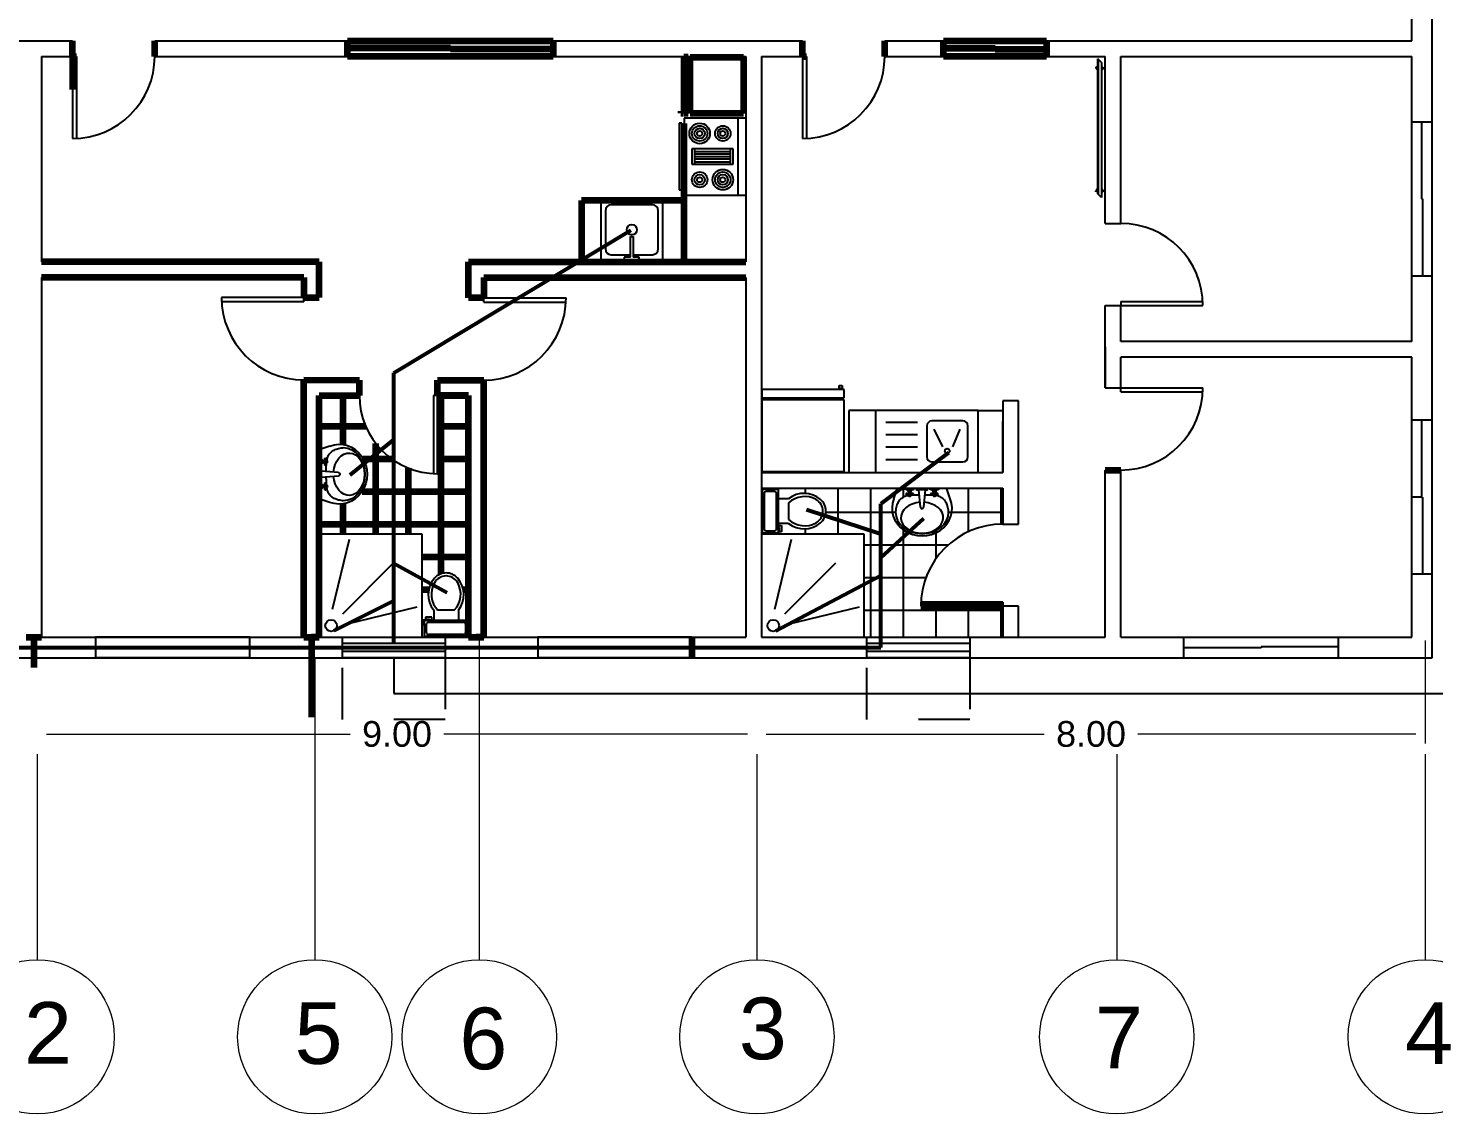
# Model space of a CAD drawing. Header units: millimetres. Extents: x 2391 to 3323, y 1596 to 2537.
# Drawn here: x 2859.15 to 2886.5, y 2085.5 to 2106.62 of the extents above; entities that cross this region are included whole.
import ezdxf

# ---------------------------------------------------------------- set-up
doc = ezdxf.new("R2010")
doc.units = ezdxf.units.MM
doc.linetypes.add('JIS_02_1.0', pattern=[2, 1, -1])
for name, color, linetype in [('ASCENSORE - ELEVATOR', 160, 'Continuous'), ('BATH', 171, 'Continuous'), ('dimensions', 203, 'Continuous'), ('doors', 31, 'Continuous'), ('doors and windows schedule', 11, 'Continuous'), ('exterior wall', 140, 'Continuous'), ('furnitures', 40, 'Continuous'), ('interior wall', 191, 'Continuous'), ('Lightning text', 211, 'Continuous'), ('Plumbing symbols', 30, 'Continuous'), ('windows', 241, 'Continuous')]:
    doc.layers.add(name, color=color, linetype=linetype)
doc.styles.get("Standard").update_dxf_attribs({"font": 'arial.ttf'})

msp = doc.modelspace()

# ---------------------------------------------------------------- linework, layer by layer
at = {"color": 0, "linetype": 'ByBlock'}
for p, q in [((2871.866, 2104.773), (2871.816, 2104.773)), ((2871.816, 2104.773), (2871.816, 2103.473)), ((2871.866, 2103.473), (2871.866, 2104.773)), ((2873.116, 2104.873), (2871.916, 2104.873)), ((2871.916, 2104.873), (2871.916, 2103.373)), ((2872.966, 2103.373), (2872.966, 2104.873)), ((2871.916, 2104.573), (2871.866, 2104.573)), ((2871.866, 2104.473), (2871.916, 2104.473)), ((2872.866, 2104.273), (2872.066, 2104.273)), ((2872.066, 2104.273), (2872.066, 2103.973)), ((2872.116, 2104.273), (2872.116, 2103.973)), ((2872.116, 2104.223), (2872.816, 2104.223)), ((2872.816, 2104.173), (2872.116, 2104.173)), ((2872.816, 2103.973), (2872.816, 2104.273)), ((2872.866, 2103.973), (2872.866, 2104.273)), ((2872.066, 2103.973), (2872.866, 2103.973)), ((2872.116, 2104.123), (2872.816, 2104.123)), ((2872.816, 2104.073), (2872.116, 2104.073)), ((2872.116, 2104.023), (2872.816, 2104.023)), ((2871.866, 2103.773), (2871.916, 2103.773)), ((2871.916, 2103.673), (2871.866, 2103.673)), ((2871.816, 2103.473), (2871.866, 2103.473)), ((2871.916, 2103.373), (2873.116, 2103.373)), ((2870.296, 2103.27), (2870.296, 2102.07)), ((2871.496, 2103.27), (2870.296, 2103.27)), ((2871.296, 2103.184), (2870.496, 2103.184)), ((2871.496, 2103.27), (2871.496, 2102.07)), ((2870.381, 2103.07), (2870.381, 2102.327)), ((2871.41, 2102.327), (2871.41, 2103.07)), ((2870.872, 2102.569), (2870.919, 2102.569)), ((2870.872, 2102.169), (2870.872, 2102.569)), ((2870.919, 2102.569), (2870.919, 2102.169)), ((2870.496, 2102.213), (2870.872, 2102.213)), ((2870.75, 2102.169), (2870.75, 2102.096)), ((2870.872, 2102.169), (2870.75, 2102.169)), ((2870.75, 2102.096), (2871.039, 2102.096)), ((2870.919, 2102.213), (2871.296, 2102.213)), ((2871.039, 2102.169), (2870.919, 2102.169)), ((2871.039, 2102.096), (2871.039, 2102.169)), ((2873.427, 2099.589), (2873.427, 2099.429)), ((2875.027, 2099.589), (2873.427, 2099.589)), ((2874.927, 2099.669), (2874.987, 2099.669)), ((2874.927, 2099.609), (2874.927, 2099.669)), ((2874.987, 2099.609), (2874.927, 2099.609)), ((2874.987, 2099.669), (2874.987, 2099.609)), ((2875.027, 2099.429), (2875.027, 2099.589)), ((2873.427, 2099.429), (2875.027, 2099.429)), ((2873.427, 2099.389), (2873.427, 2097.989)), ((2875.027, 2099.389), (2873.427, 2099.389)), ((2875.027, 2097.989), (2875.027, 2099.389)), ((2875.635, 2099.181), (2875.635, 2097.981)), ((2877.635, 2099.181), (2875.635, 2099.181)), ((2877.335, 2098.981), (2876.735, 2098.981)), ((2877.635, 2097.981), (2877.635, 2099.181)), ((2876.451, 2098.95), (2875.834, 2098.95)), ((2876.451, 2098.706), (2875.834, 2098.706)), ((2876.635, 2098.881), (2876.635, 2098.281)), ((2876.944, 2098.477), (2876.776, 2098.822)), ((2877.14, 2098.477), (2877.283, 2098.822)), ((2877.435, 2098.281), (2877.435, 2098.881)), ((2865.025, 2098.491), (2864.829, 2098.425)), ((2865.125, 2098.423), (2865.146, 2098.431)), ((2865.146, 2098.431), (2865.169, 2098.439)), ((2865.169, 2098.439), (2865.193, 2098.445)), ((2865.193, 2098.445), (2865.218, 2098.451)), ((2865.218, 2098.451), (2865.244, 2098.455)), ((2865.244, 2098.455), (2865.271, 2098.459)), ((2865.271, 2098.459), (2865.284, 2098.46)), ((2876.451, 2098.47), (2875.834, 2098.47)), ((2864.829, 2098.279), (2864.841, 2098.261)), ((2864.841, 2098.261), (2864.847, 2098.245)), ((2864.847, 2098.245), (2864.847, 2098.125)), ((2864.852, 2098.233), (2864.847, 2098.245)), ((2864.861, 2098.222), (2864.852, 2098.233)), ((2864.855, 2098.142), (2864.863, 2098.151)), ((2864.872, 2098.214), (2864.861, 2098.222)), ((2864.863, 2098.151), (2864.874, 2098.158)), ((2864.869, 2098.155), (2864.869, 2098.215)), ((2864.885, 2098.209), (2864.872, 2098.214)), ((2864.874, 2098.158), (2864.886, 2098.162)), ((2864.899, 2098.208), (2864.885, 2098.209)), ((2864.886, 2098.162), (2864.899, 2098.163)), ((2864.899, 2098.163), (2864.899, 2098.208)), ((2864.899, 2098.208), (2864.907, 2098.208)), ((2864.907, 2098.163), (2864.899, 2098.163)), ((2864.907, 2098.208), (2864.921, 2098.214)), ((2864.907, 2098.208), (2864.907, 2098.163)), ((2864.921, 2098.157), (2864.907, 2098.163)), ((2864.921, 2098.214), (2864.937, 2098.215)), ((2864.937, 2098.155), (2864.921, 2098.157)), ((2864.922, 2098.245), (2864.924, 2098.253)), ((2864.924, 2098.238), (2864.922, 2098.245)), ((2864.922, 2098.185), (2864.924, 2098.193)), ((2864.924, 2098.178), (2864.922, 2098.185)), ((2864.924, 2098.253), (2864.929, 2098.258)), ((2864.929, 2098.232), (2864.924, 2098.238)), ((2864.924, 2098.193), (2864.929, 2098.198)), ((2864.929, 2098.172), (2864.924, 2098.178)), ((2864.929, 2098.258), (2864.937, 2098.26)), ((2864.929, 2098.215), (2864.929, 2098.232)), ((2864.937, 2098.23), (2864.929, 2098.232)), ((2864.929, 2098.198), (2864.937, 2098.2)), ((2864.937, 2098.17), (2864.929, 2098.172)), ((2864.929, 2098.156), (2864.929, 2098.138)), ((2864.937, 2098.26), (2864.944, 2098.258)), ((2864.944, 2098.232), (2864.937, 2098.23)), ((2864.937, 2098.215), (2864.952, 2098.214)), ((2864.937, 2098.2), (2864.944, 2098.198)), ((2864.944, 2098.172), (2864.937, 2098.17)), ((2864.952, 2098.157), (2864.937, 2098.155)), ((2864.944, 2098.258), (2864.95, 2098.253)), ((2864.95, 2098.238), (2864.944, 2098.232)), ((2864.944, 2098.215), (2864.944, 2098.232)), ((2864.944, 2098.198), (2864.95, 2098.193)), ((2864.95, 2098.178), (2864.944, 2098.172)), ((2864.944, 2098.138), (2864.944, 2098.156)), ((2864.95, 2098.253), (2864.952, 2098.245)), ((2864.952, 2098.245), (2864.95, 2098.238)), ((2864.95, 2098.193), (2864.952, 2098.185)), ((2864.952, 2098.185), (2864.95, 2098.178)), ((2864.952, 2098.214), (2864.967, 2098.208)), ((2864.967, 2098.163), (2864.952, 2098.157)), ((2864.955, 2098.139), (2864.956, 2098.156)), ((2864.956, 2098.156), (2864.956, 2098.159)), ((2864.963, 2098.209), (2864.967, 2098.226)), ((2864.967, 2098.226), (2864.971, 2098.244)), ((2864.967, 2098.208), (2864.972, 2098.197)), ((2864.972, 2098.174), (2864.967, 2098.163)), ((2864.971, 2098.244), (2864.977, 2098.261)), ((2864.972, 2098.197), (2864.974, 2098.185)), ((2864.974, 2098.185), (2864.972, 2098.174)), ((2864.977, 2098.261), (2864.983, 2098.278)), ((2864.983, 2098.278), (2864.99, 2098.294)), ((2864.99, 2098.294), (2864.998, 2098.31)), ((2864.998, 2098.31), (2865.007, 2098.326)), ((2865.007, 2098.326), (2865.017, 2098.34)), ((2865.007, 2098.326), (2865.007, 2098.326)), ((2865.017, 2098.34), (2865.029, 2098.355)), ((2865.029, 2098.355), (2865.041, 2098.368)), ((2865.041, 2098.368), (2865.055, 2098.38)), ((2865.055, 2098.38), (2865.07, 2098.392)), ((2865.07, 2098.392), (2865.087, 2098.403)), ((2865.087, 2098.403), (2865.105, 2098.413)), ((2865.105, 2098.413), (2865.125, 2098.423)), ((2865.125, 2098.423), (2865.125, 2098.423)), ((2876.451, 2098.224), (2875.834, 2098.224)), ((2876.735, 2098.181), (2877.335, 2098.181)), ((2864.84, 2098.103), (2864.829, 2098.093)), ((2864.829, 2098.063), (2864.836, 2098.063)), ((2864.836, 2098.063), (2864.843, 2098.06)), ((2864.845, 2098.114), (2864.84, 2098.103)), ((2864.843, 2098.06), (2864.848, 2098.054)), ((2864.847, 2098.125), (2864.845, 2098.114)), ((2864.847, 2098.118), (2864.849, 2098.13)), ((2864.848, 2098.054), (2864.851, 2098.048)), ((2864.849, 2098.13), (2864.855, 2098.142)), ((2864.851, 2098.048), (2864.852, 2098.04)), ((2864.852, 2098.003), (2864.852, 2098.04)), ((2864.852, 2097.883), (2864.852, 2098.003)), ((2865.189, 2097.973), (2864.852, 2098.003)), ((2864.852, 2097.883), (2865.189, 2097.913)), ((2864.852, 2097.883), (2864.852, 2097.853)), ((2864.922, 2098.125), (2864.924, 2098.133)), ((2864.924, 2098.118), (2864.922, 2098.125)), ((2864.924, 2098.133), (2864.929, 2098.138)), ((2864.929, 2098.112), (2864.924, 2098.118)), ((2864.929, 2098.138), (2864.937, 2098.14)), ((2864.937, 2098.11), (2864.929, 2098.112)), ((2864.937, 2098.14), (2864.944, 2098.138)), ((2864.944, 2098.112), (2864.937, 2098.11)), ((2864.944, 2098.138), (2864.95, 2098.133)), ((2864.95, 2098.118), (2864.944, 2098.112)), ((2864.95, 2098.133), (2864.952, 2098.125)), ((2864.952, 2098.125), (2864.95, 2098.118)), ((2864.953, 2098.106), (2864.954, 2098.122)), ((2864.953, 2098.089), (2864.953, 2098.106)), ((2864.953, 2098.073), (2864.953, 2098.089)), ((2864.953, 2098.058), (2864.953, 2098.073)), ((2864.953, 2098.058), (2864.953, 2098.058)), ((2864.953, 2098.042), (2864.953, 2098.058)), ((2864.953, 2098.027), (2864.953, 2098.042)), ((2864.953, 2098.013), (2864.953, 2098.027)), ((2864.953, 2097.994), (2864.953, 2098.013)), ((2864.953, 2097.875), (2864.953, 2097.892)), ((2864.954, 2098.122), (2864.955, 2098.139)), ((2865.189, 2097.973), (2865.198, 2097.971)), ((2865.198, 2097.914), (2865.189, 2097.913)), ((2865.198, 2097.971), (2865.207, 2097.967)), ((2865.207, 2097.919), (2865.198, 2097.914)), ((2865.207, 2097.967), (2865.213, 2097.961)), ((2865.213, 2097.925), (2865.207, 2097.919)), ((2865.213, 2097.961), (2865.218, 2097.952)), ((2865.218, 2097.934), (2865.213, 2097.925)), ((2865.218, 2097.952), (2865.219, 2097.943)), ((2865.219, 2097.943), (2865.218, 2097.934)), ((2875.027, 2097.989), (2873.427, 2097.989)), ((2864.837, 2097.83), (2864.829, 2097.83)), ((2864.829, 2097.799), (2864.841, 2097.781)), ((2864.84, 2097.623), (2864.829, 2097.613)), ((2864.844, 2097.833), (2864.837, 2097.83)), ((2864.845, 2097.634), (2864.84, 2097.623)), ((2864.841, 2097.781), (2864.847, 2097.765)), ((2864.849, 2097.838), (2864.844, 2097.833)), ((2864.847, 2097.645), (2864.845, 2097.634)), ((2864.847, 2097.765), (2864.847, 2097.645)), ((2864.852, 2097.752), (2864.847, 2097.765)), ((2864.847, 2097.638), (2864.849, 2097.65)), ((2864.852, 2097.845), (2864.849, 2097.838)), ((2864.849, 2097.65), (2864.855, 2097.662)), ((2864.852, 2097.853), (2864.852, 2097.845)), ((2864.861, 2097.742), (2864.852, 2097.752)), ((2864.855, 2097.662), (2864.863, 2097.671)), ((2864.872, 2097.734), (2864.861, 2097.742)), ((2864.863, 2097.671), (2864.874, 2097.678)), ((2864.869, 2097.675), (2864.869, 2097.735)), ((2864.885, 2097.729), (2864.872, 2097.734)), ((2864.874, 2097.678), (2864.886, 2097.682)), ((2864.899, 2097.728), (2864.885, 2097.729)), ((2864.886, 2097.682), (2864.899, 2097.683)), ((2864.899, 2097.683), (2864.899, 2097.728)), ((2864.899, 2097.728), (2864.907, 2097.728)), ((2864.907, 2097.683), (2864.899, 2097.683)), ((2864.907, 2097.728), (2864.921, 2097.733)), ((2864.907, 2097.728), (2864.907, 2097.683)), ((2864.921, 2097.677), (2864.907, 2097.683)), ((2864.921, 2097.733), (2864.937, 2097.735)), ((2864.937, 2097.675), (2864.921, 2097.677)), ((2864.922, 2097.765), (2864.924, 2097.773)), ((2864.924, 2097.758), (2864.922, 2097.765)), ((2864.922, 2097.705), (2864.924, 2097.713)), ((2864.924, 2097.698), (2864.922, 2097.705)), ((2864.922, 2097.645), (2864.924, 2097.653)), ((2864.924, 2097.638), (2864.922, 2097.645)), ((2864.924, 2097.773), (2864.929, 2097.778)), ((2864.929, 2097.752), (2864.924, 2097.758)), ((2864.924, 2097.713), (2864.929, 2097.718)), ((2864.929, 2097.692), (2864.924, 2097.698)), ((2864.924, 2097.653), (2864.929, 2097.658)), ((2864.929, 2097.632), (2864.924, 2097.638)), ((2864.929, 2097.778), (2864.937, 2097.78)), ((2864.937, 2097.75), (2864.929, 2097.752)), ((2864.929, 2097.735), (2864.929, 2097.752)), ((2864.929, 2097.718), (2864.937, 2097.72)), ((2864.937, 2097.69), (2864.929, 2097.692)), ((2864.929, 2097.676), (2864.929, 2097.658)), ((2864.929, 2097.658), (2864.937, 2097.66)), ((2864.937, 2097.63), (2864.929, 2097.632)), ((2864.937, 2097.78), (2864.944, 2097.778)), ((2864.944, 2097.752), (2864.937, 2097.75)), ((2864.937, 2097.735), (2864.952, 2097.733)), ((2864.937, 2097.72), (2864.944, 2097.718)), ((2864.944, 2097.692), (2864.937, 2097.69)), ((2864.952, 2097.677), (2864.937, 2097.675)), ((2864.937, 2097.66), (2864.944, 2097.658)), ((2864.944, 2097.632), (2864.937, 2097.63)), ((2864.944, 2097.778), (2864.95, 2097.773)), ((2864.95, 2097.758), (2864.944, 2097.752)), ((2864.944, 2097.735), (2864.944, 2097.752)), ((2864.944, 2097.718), (2864.95, 2097.713)), ((2864.95, 2097.698), (2864.944, 2097.692)), ((2864.944, 2097.658), (2864.944, 2097.676)), ((2864.944, 2097.658), (2864.95, 2097.653)), ((2864.95, 2097.638), (2864.944, 2097.632)), ((2864.95, 2097.773), (2864.952, 2097.765)), ((2864.952, 2097.765), (2864.95, 2097.758)), ((2864.95, 2097.713), (2864.952, 2097.705)), ((2864.952, 2097.705), (2864.95, 2097.698)), ((2864.95, 2097.653), (2864.952, 2097.645)), ((2864.952, 2097.645), (2864.95, 2097.638)), ((2864.952, 2097.733), (2864.967, 2097.728)), ((2864.967, 2097.683), (2864.952, 2097.677)), ((2864.953, 2097.859), (2864.953, 2097.875)), ((2864.954, 2097.842), (2864.953, 2097.859)), ((2864.954, 2097.827), (2864.954, 2097.842)), ((2864.954, 2097.811), (2864.954, 2097.827)), ((2864.954, 2097.811), (2864.954, 2097.811)), ((2864.954, 2097.796), (2864.954, 2097.811)), ((2864.954, 2097.781), (2864.954, 2097.796)), ((2864.954, 2097.766), (2864.954, 2097.781)), ((2864.954, 2097.751), (2864.954, 2097.766)), ((2864.955, 2097.732), (2864.954, 2097.751)), ((2864.963, 2097.674), (2864.962, 2097.681)), ((2864.967, 2097.658), (2864.963, 2097.674)), ((2864.967, 2097.728), (2864.972, 2097.717)), ((2864.972, 2097.693), (2864.967, 2097.683)), ((2864.971, 2097.641), (2864.967, 2097.658)), ((2864.977, 2097.624), (2864.971, 2097.641)), ((2864.972, 2097.717), (2864.974, 2097.705)), ((2864.974, 2097.705), (2864.972, 2097.693)), ((2864.983, 2097.608), (2864.977, 2097.624)), ((2864.99, 2097.591), (2864.983, 2097.608)), ((2873.43, 2097.644), (2873.43, 2096.804)), ((2873.75, 2097.644), (2873.43, 2097.644)), ((2873.67, 2097.604), (2873.51, 2097.604)), ((2873.75, 2096.804), (2873.75, 2097.644)), ((2875.994, 2097.465), (2876.059, 2097.661)), ((2876.205, 2097.661), (2876.223, 2097.65)), ((2876.223, 2097.65), (2876.239, 2097.644)), ((2876.239, 2097.644), (2876.359, 2097.644)), ((2876.252, 2097.638), (2876.239, 2097.644)), ((2876.263, 2097.63), (2876.252, 2097.638)), ((2876.271, 2097.618), (2876.263, 2097.63)), ((2876.329, 2097.621), (2876.269, 2097.621)), ((2876.276, 2097.605), (2876.271, 2097.618)), ((2876.277, 2097.591), (2876.276, 2097.605)), ((2876.326, 2097.616), (2876.322, 2097.604)), ((2876.322, 2097.604), (2876.322, 2097.591)), ((2876.333, 2097.627), (2876.326, 2097.616)), ((2876.343, 2097.635), (2876.333, 2097.627)), ((2876.354, 2097.641), (2876.343, 2097.635)), ((2876.367, 2097.644), (2876.354, 2097.641)), ((2876.359, 2097.644), (2876.371, 2097.645)), ((2876.371, 2097.645), (2876.381, 2097.65)), ((2876.381, 2097.65), (2876.391, 2097.661)), ((2876.422, 2097.661), (2876.422, 2097.654)), ((2876.422, 2097.654), (2876.425, 2097.647)), ((2876.425, 2097.647), (2876.43, 2097.642)), ((2876.43, 2097.642), (2876.437, 2097.639)), ((2876.437, 2097.639), (2876.444, 2097.639)), ((2876.482, 2097.639), (2876.444, 2097.639)), ((2876.602, 2097.639), (2876.482, 2097.639)), ((2876.512, 2097.301), (2876.482, 2097.639)), ((2876.602, 2097.639), (2876.572, 2097.301)), ((2876.602, 2097.639), (2876.632, 2097.639)), ((2876.632, 2097.639), (2876.639, 2097.639)), ((2876.639, 2097.639), (2876.646, 2097.641)), ((2876.646, 2097.641), (2876.652, 2097.647)), ((2876.652, 2097.647), (2876.654, 2097.654)), ((2876.654, 2097.654), (2876.654, 2097.661)), ((2876.685, 2097.661), (2876.703, 2097.65)), ((2876.703, 2097.65), (2876.719, 2097.644)), ((2876.719, 2097.644), (2876.839, 2097.644)), ((2876.732, 2097.638), (2876.719, 2097.644)), ((2876.743, 2097.63), (2876.732, 2097.638)), ((2876.751, 2097.618), (2876.743, 2097.63)), ((2876.809, 2097.621), (2876.749, 2097.621)), ((2876.756, 2097.605), (2876.751, 2097.618)), ((2876.757, 2097.591), (2876.756, 2097.605)), ((2876.806, 2097.616), (2876.802, 2097.604)), ((2876.802, 2097.604), (2876.802, 2097.591)), ((2876.813, 2097.627), (2876.806, 2097.616)), ((2876.823, 2097.635), (2876.813, 2097.627)), ((2876.834, 2097.641), (2876.823, 2097.635)), ((2876.847, 2097.644), (2876.834, 2097.641)), ((2876.839, 2097.644), (2876.851, 2097.645)), ((2876.851, 2097.645), (2876.861, 2097.65)), ((2876.861, 2097.65), (2876.872, 2097.661)), ((2877.09, 2097.465), (2877.024, 2097.661)), ((2865.025, 2097.395), (2864.829, 2097.46)), ((2864.998, 2097.575), (2864.99, 2097.591)), ((2865.007, 2097.56), (2864.998, 2097.575)), ((2865.007, 2097.56), (2865.007, 2097.56)), ((2865.017, 2097.545), (2865.007, 2097.56)), ((2865.029, 2097.531), (2865.017, 2097.545)), ((2865.041, 2097.518), (2865.029, 2097.531)), ((2865.055, 2097.505), (2865.041, 2097.518)), ((2865.07, 2097.494), (2865.055, 2097.505)), ((2865.087, 2097.483), (2865.07, 2097.494)), ((2865.105, 2097.472), (2865.087, 2097.483)), ((2865.125, 2097.463), (2865.105, 2097.472)), ((2865.125, 2097.463), (2865.125, 2097.463)), ((2865.146, 2097.455), (2865.125, 2097.463)), ((2865.169, 2097.447), (2865.146, 2097.455)), ((2865.193, 2097.44), (2865.169, 2097.447)), ((2865.218, 2097.435), (2865.193, 2097.44)), ((2865.244, 2097.43), (2865.218, 2097.435)), ((2865.271, 2097.427), (2865.244, 2097.43)), ((2865.284, 2097.426), (2865.271, 2097.427)), ((2873.47, 2097.564), (2873.47, 2096.884)), ((2873.71, 2096.884), (2873.71, 2097.564)), ((2873.944, 2097.464), (2873.75, 2097.464)), ((2873.944, 2097.384), (2873.944, 2097.064)), ((2876.053, 2097.344), (2876.046, 2097.321)), ((2876.062, 2097.365), (2876.053, 2097.344)), ((2876.071, 2097.385), (2876.062, 2097.365)), ((2876.062, 2097.365), (2876.062, 2097.365)), ((2876.081, 2097.403), (2876.071, 2097.385)), ((2876.092, 2097.42), (2876.081, 2097.403)), ((2876.104, 2097.435), (2876.092, 2097.42)), ((2876.117, 2097.449), (2876.104, 2097.435)), ((2876.13, 2097.462), (2876.117, 2097.449)), ((2876.144, 2097.473), (2876.13, 2097.462)), ((2876.159, 2097.483), (2876.144, 2097.473)), ((2876.174, 2097.492), (2876.159, 2097.483)), ((2876.159, 2097.483), (2876.159, 2097.483)), ((2876.19, 2097.5), (2876.174, 2097.492)), ((2876.207, 2097.508), (2876.19, 2097.5)), ((2876.224, 2097.514), (2876.207, 2097.508)), ((2876.226, 2097.561), (2876.224, 2097.554)), ((2876.224, 2097.554), (2876.226, 2097.546)), ((2876.241, 2097.519), (2876.224, 2097.514)), ((2876.232, 2097.567), (2876.226, 2097.561)), ((2876.226, 2097.546), (2876.232, 2097.541)), ((2876.239, 2097.569), (2876.232, 2097.567)), ((2876.232, 2097.541), (2876.239, 2097.539)), ((2876.247, 2097.567), (2876.239, 2097.569)), ((2876.239, 2097.539), (2876.247, 2097.541)), ((2876.258, 2097.524), (2876.241, 2097.519)), ((2876.252, 2097.561), (2876.247, 2097.567)), ((2876.247, 2097.541), (2876.252, 2097.546)), ((2876.27, 2097.561), (2876.252, 2097.561)), ((2876.254, 2097.554), (2876.252, 2097.561)), ((2876.252, 2097.546), (2876.254, 2097.554)), ((2876.27, 2097.546), (2876.252, 2097.546)), ((2876.275, 2097.527), (2876.258, 2097.524)), ((2876.271, 2097.569), (2876.269, 2097.554)), ((2876.269, 2097.554), (2876.271, 2097.538)), ((2876.277, 2097.584), (2876.271, 2097.569)), ((2876.271, 2097.538), (2876.277, 2097.524)), ((2876.322, 2097.591), (2876.277, 2097.591)), ((2876.277, 2097.591), (2876.277, 2097.584)), ((2876.277, 2097.584), (2876.322, 2097.584)), ((2876.277, 2097.524), (2876.287, 2097.518)), ((2876.286, 2097.561), (2876.284, 2097.554)), ((2876.284, 2097.554), (2876.286, 2097.546)), ((2876.292, 2097.567), (2876.286, 2097.561)), ((2876.286, 2097.546), (2876.292, 2097.541)), ((2876.287, 2097.518), (2876.299, 2097.516)), ((2876.299, 2097.569), (2876.292, 2097.567)), ((2876.292, 2097.541), (2876.299, 2097.539)), ((2876.307, 2097.567), (2876.299, 2097.569)), ((2876.299, 2097.539), (2876.307, 2097.541)), ((2876.299, 2097.516), (2876.311, 2097.518)), ((2876.312, 2097.561), (2876.307, 2097.567)), ((2876.307, 2097.541), (2876.312, 2097.546)), ((2876.311, 2097.518), (2876.322, 2097.524)), ((2876.314, 2097.554), (2876.312, 2097.561)), ((2876.312, 2097.546), (2876.314, 2097.554)), ((2876.322, 2097.584), (2876.322, 2097.591)), ((2876.327, 2097.569), (2876.322, 2097.584)), ((2876.322, 2097.524), (2876.327, 2097.538)), ((2876.328, 2097.534), (2876.326, 2097.534)), ((2876.329, 2097.554), (2876.327, 2097.569)), ((2876.327, 2097.538), (2876.329, 2097.554)), ((2876.345, 2097.536), (2876.328, 2097.534)), ((2876.329, 2097.561), (2876.346, 2097.561)), ((2876.346, 2097.546), (2876.329, 2097.546)), ((2876.346, 2097.561), (2876.344, 2097.554)), ((2876.344, 2097.554), (2876.346, 2097.546)), ((2876.362, 2097.536), (2876.345, 2097.536)), ((2876.352, 2097.567), (2876.346, 2097.561)), ((2876.346, 2097.546), (2876.352, 2097.541)), ((2876.359, 2097.569), (2876.352, 2097.567)), ((2876.352, 2097.541), (2876.359, 2097.539)), ((2876.367, 2097.567), (2876.359, 2097.569)), ((2876.359, 2097.539), (2876.367, 2097.541)), ((2876.379, 2097.537), (2876.362, 2097.536)), ((2876.372, 2097.561), (2876.367, 2097.567)), ((2876.367, 2097.541), (2876.372, 2097.546)), ((2876.374, 2097.554), (2876.372, 2097.561)), ((2876.372, 2097.546), (2876.374, 2097.554)), ((2876.395, 2097.537), (2876.379, 2097.537)), ((2876.411, 2097.537), (2876.395, 2097.537)), ((2876.427, 2097.537), (2876.411, 2097.537)), ((2876.427, 2097.537), (2876.427, 2097.537)), ((2876.442, 2097.537), (2876.427, 2097.537)), ((2876.457, 2097.537), (2876.442, 2097.537)), ((2876.472, 2097.537), (2876.457, 2097.537)), ((2876.491, 2097.537), (2876.472, 2097.537)), ((2876.61, 2097.537), (2876.593, 2097.537)), ((2876.626, 2097.537), (2876.61, 2097.537)), ((2876.642, 2097.537), (2876.626, 2097.537)), ((2876.658, 2097.537), (2876.642, 2097.537)), ((2876.674, 2097.537), (2876.658, 2097.537)), ((2876.674, 2097.537), (2876.674, 2097.537)), ((2876.689, 2097.537), (2876.674, 2097.537)), ((2876.704, 2097.537), (2876.689, 2097.537)), ((2876.706, 2097.561), (2876.704, 2097.554)), ((2876.704, 2097.554), (2876.706, 2097.546)), ((2876.719, 2097.537), (2876.704, 2097.537)), ((2876.712, 2097.567), (2876.706, 2097.561)), ((2876.706, 2097.546), (2876.712, 2097.541)), ((2876.719, 2097.569), (2876.712, 2097.567)), ((2876.712, 2097.541), (2876.719, 2097.539)), ((2876.727, 2097.567), (2876.719, 2097.569)), ((2876.719, 2097.539), (2876.727, 2097.541)), ((2876.734, 2097.536), (2876.719, 2097.537)), ((2876.732, 2097.561), (2876.727, 2097.567)), ((2876.727, 2097.541), (2876.732, 2097.546)), ((2876.734, 2097.554), (2876.732, 2097.561)), ((2876.75, 2097.561), (2876.732, 2097.561)), ((2876.732, 2097.546), (2876.734, 2097.554)), ((2876.75, 2097.546), (2876.732, 2097.546)), ((2876.752, 2097.535), (2876.734, 2097.536)), ((2876.751, 2097.569), (2876.749, 2097.554)), ((2876.749, 2097.554), (2876.751, 2097.538)), ((2876.757, 2097.584), (2876.751, 2097.569)), ((2876.751, 2097.538), (2876.757, 2097.524)), ((2876.802, 2097.591), (2876.757, 2097.591)), ((2876.757, 2097.591), (2876.757, 2097.584)), ((2876.757, 2097.584), (2876.802, 2097.584)), ((2876.757, 2097.524), (2876.767, 2097.518)), ((2876.766, 2097.561), (2876.764, 2097.554)), ((2876.764, 2097.554), (2876.766, 2097.546)), ((2876.772, 2097.567), (2876.766, 2097.561)), ((2876.766, 2097.546), (2876.772, 2097.541)), ((2876.767, 2097.518), (2876.779, 2097.516)), ((2876.779, 2097.569), (2876.772, 2097.567)), ((2876.772, 2097.541), (2876.779, 2097.539)), ((2876.787, 2097.567), (2876.779, 2097.569)), ((2876.779, 2097.539), (2876.787, 2097.541)), ((2876.779, 2097.516), (2876.791, 2097.518)), ((2876.792, 2097.561), (2876.787, 2097.567)), ((2876.787, 2097.541), (2876.792, 2097.546)), ((2876.791, 2097.518), (2876.802, 2097.524)), ((2876.794, 2097.554), (2876.792, 2097.561)), ((2876.792, 2097.546), (2876.794, 2097.554)), ((2876.802, 2097.584), (2876.802, 2097.591)), ((2876.807, 2097.569), (2876.802, 2097.584)), ((2876.802, 2097.524), (2876.807, 2097.538)), ((2876.811, 2097.527), (2876.804, 2097.529)), ((2876.809, 2097.554), (2876.807, 2097.569)), ((2876.807, 2097.538), (2876.809, 2097.554)), ((2876.809, 2097.561), (2876.826, 2097.561)), ((2876.826, 2097.546), (2876.809, 2097.546)), ((2876.827, 2097.524), (2876.811, 2097.527)), ((2876.826, 2097.561), (2876.824, 2097.554)), ((2876.824, 2097.554), (2876.826, 2097.546)), ((2876.832, 2097.567), (2876.826, 2097.561)), ((2876.826, 2097.546), (2876.832, 2097.541)), ((2876.844, 2097.519), (2876.827, 2097.524)), ((2876.839, 2097.569), (2876.832, 2097.567)), ((2876.832, 2097.541), (2876.839, 2097.539)), ((2876.847, 2097.567), (2876.839, 2097.569)), ((2876.839, 2097.539), (2876.847, 2097.541)), ((2876.86, 2097.514), (2876.844, 2097.519)), ((2876.852, 2097.561), (2876.847, 2097.567)), ((2876.847, 2097.541), (2876.852, 2097.546)), ((2876.854, 2097.554), (2876.852, 2097.561)), ((2876.852, 2097.546), (2876.854, 2097.554)), ((2876.877, 2097.508), (2876.86, 2097.514)), ((2876.893, 2097.5), (2876.877, 2097.508)), ((2876.909, 2097.492), (2876.893, 2097.5)), ((2876.925, 2097.483), (2876.909, 2097.492)), ((2876.925, 2097.483), (2876.925, 2097.483)), ((2876.939, 2097.473), (2876.925, 2097.483)), ((2876.953, 2097.462), (2876.939, 2097.473)), ((2876.967, 2097.449), (2876.953, 2097.462)), ((2876.979, 2097.435), (2876.967, 2097.449)), ((2876.991, 2097.42), (2876.979, 2097.435)), ((2877.002, 2097.403), (2876.991, 2097.42)), ((2877.012, 2097.385), (2877.002, 2097.403)), ((2877.022, 2097.365), (2877.012, 2097.385)), ((2877.022, 2097.365), (2877.022, 2097.365)), ((2877.03, 2097.344), (2877.022, 2097.365)), ((2877.038, 2097.321), (2877.03, 2097.344)), ((2876.026, 2097.22), (2876.025, 2097.206)), ((2876.029, 2097.246), (2876.026, 2097.22)), ((2876.034, 2097.272), (2876.029, 2097.246)), ((2876.039, 2097.297), (2876.034, 2097.272)), ((2876.046, 2097.321), (2876.039, 2097.297)), ((2876.512, 2097.301), (2876.513, 2097.292)), ((2876.513, 2097.292), (2876.517, 2097.284)), ((2876.517, 2097.284), (2876.524, 2097.277)), ((2876.524, 2097.277), (2876.532, 2097.273)), ((2876.532, 2097.273), (2876.542, 2097.271)), ((2876.542, 2097.271), (2876.551, 2097.273)), ((2876.551, 2097.273), (2876.559, 2097.277)), ((2876.559, 2097.277), (2876.566, 2097.284)), ((2876.566, 2097.284), (2876.57, 2097.292)), ((2876.57, 2097.292), (2876.572, 2097.301)), ((2877.044, 2097.297), (2877.038, 2097.321)), ((2877.05, 2097.272), (2877.044, 2097.297)), ((2877.054, 2097.246), (2877.05, 2097.272)), ((2877.057, 2097.22), (2877.054, 2097.246)), ((2877.059, 2097.206), (2877.057, 2097.22)), ((2873.43, 2096.804), (2873.75, 2096.804)), ((2873.51, 2096.844), (2873.67, 2096.844)), ((2873.944, 2096.984), (2873.75, 2096.984)), ((2873.75, 2096.944), (2873.81, 2096.944)), ((2873.77, 2096.904), (2873.75, 2096.904)), ((2873.77, 2096.824), (2873.77, 2096.904)), ((2873.81, 2096.824), (2873.77, 2096.824)), ((2873.81, 2096.944), (2873.81, 2096.824)), ((2866.816, 2096.773), (2864.816, 2096.773)), ((2864.816, 2096.773), (2864.816, 2094.773)), ((2865.075, 2095.315), (2865.403, 2096.678)), ((2866.816, 2094.773), (2866.816, 2096.773)), ((2875.416, 2096.773), (2873.416, 2096.773)), ((2873.416, 2096.773), (2873.416, 2094.773)), ((2873.675, 2095.315), (2874.003, 2096.678)), ((2875.416, 2094.773), (2875.416, 2096.773)), ((2866.256, 2096.212), (2865.266, 2095.222)), ((2874.856, 2096.212), (2873.866, 2095.222)), ((2865.359, 2095.031), (2866.722, 2095.359)), ((2866.883, 2095.162), (2866.883, 2095.122)), ((2867.003, 2095.162), (2866.883, 2095.162)), ((2867.003, 2095.102), (2867.003, 2095.162)), ((2867.043, 2095.296), (2867.043, 2095.102)), ((2867.443, 2095.296), (2867.123, 2095.296)), ((2867.523, 2095.296), (2867.523, 2095.102)), ((2873.959, 2095.031), (2875.322, 2095.359)), ((2866.863, 2095.102), (2867.703, 2095.102)), ((2866.863, 2094.782), (2866.863, 2095.102)), ((2866.883, 2095.122), (2866.963, 2095.122)), ((2866.903, 2094.862), (2866.903, 2095.022)), ((2866.943, 2095.062), (2867.623, 2095.062)), ((2866.963, 2095.122), (2866.963, 2095.102)), ((2867.663, 2095.022), (2867.663, 2094.862)), ((2867.703, 2095.102), (2867.703, 2094.782)), ((2864.816, 2094.773), (2866.816, 2094.773)), ((2867.703, 2094.782), (2866.863, 2094.782)), ((2867.623, 2094.822), (2866.943, 2094.822)), ((2873.416, 2094.773), (2875.416, 2094.773))]:
    msp.add_line(p, q, dxfattribs=at)
for centre, radius in [((2872.216, 2104.573), 0.2), ((2872.216, 2104.573), 0.15), ((2872.666, 2104.573), 0.15), ((2872.216, 2104.573), 0.1), ((2872.216, 2104.573), 0.05), ((2872.666, 2104.573), 0.1), ((2872.666, 2104.573), 0.05), ((2872.216, 2103.673), 0.15), ((2872.216, 2103.673), 0.1), ((2872.216, 2103.673), 0.05), ((2872.666, 2103.673), 0.2), ((2872.666, 2103.673), 0.15), ((2872.666, 2103.673), 0.1), ((2872.666, 2103.673), 0.05), ((2870.896, 2102.7, 6.286), 0.1), ((2877.032, 2098.396), 0.0446), ((2865.047, 2094.997), 0.113), ((2873.647, 2094.997), 0.113)]:
    msp.add_circle(centre, radius, dxfattribs=at)
for centre, radius, start, end in [((2870.496, 2103.07), 0.114, 90, 180), ((2871.296, 2103.07), 0.114, 0, 90), ((2870.496, 2102.327), 0.114, 180, 270), ((2871.296, 2102.327), 0.114, 270, 0), ((2876.735, 2098.881), 0.1, 90, 180), ((2877.335, 2098.881), 0.1, 0, 90), ((2876.735, 2098.281), 0.1, 180, 270), ((2877.335, 2098.281), 0.1, 270, 0), ((2873.505, 2097.569), 0.0354, 81.8699, 188.1301), ((2873.675, 2097.569), 0.0354, 351.8699, 98.1301), ((2874.248, 2097.083), 0.487, 48.9209, 128.5307), ((2874.257, 2097.056), 0.453, 60.4233, 133.6321), ((2874.352, 2097.224), 0.26, 299.5765, 60.4233), ((2874.37, 2097.224), 0.3, 311.0789, 48.9209), ((2874.257, 2097.392), 0.453, 226.3677, 299.5765), ((2873.505, 2096.879), 0.0354, 171.8699, 278.1301), ((2873.675, 2096.879), 0.0354, 261.8699, 8.1301), ((2874.248, 2097.365), 0.487, 231.4691, 311.0789), ((2867.283, 2095.722), 0.3, 41.0791, 138.9211), ((2867.283, 2095.704), 0.26, 29.5767, 150.4235), ((2867.424, 2095.6), 0.487, 138.9211, 218.5309), ((2867.451, 2095.609), 0.453, 150.4235, 223.6323), ((2867.115, 2095.609), 0.453, 316.3679, 29.5767), ((2867.142, 2095.6), 0.487, 321.4693, 41.0791), ((2866.938, 2095.027), 0.0354, 81.8699, 188.1301), ((2867.628, 2095.027), 0.0354, 351.8699, 98.1301), ((2866.938, 2094.857), 0.0354, 171.8699, 278.1301), ((2867.628, 2094.857), 0.0354, 261.8699, 8.1301)]:
    msp.add_arc(centre, radius, start, end, dxfattribs=at)
at = {"color": 0, "linetype": 'ByBlock', "extrusion": (0, 0, -1)}
for centre, major_axis, ratio, start_param, end_param in [((2865.211, 2097.943), (0, -0.584), 0.916316, 2.786438, 6.63834), ((2865.284, 2097.943), (0, -0.517), 0.815274, 3.141593, 6.283185), ((2865.395, 2097.943), (0, -0.412), 0.730435, 1.664123, 7.760732)]:
    msp.add_ellipse(centre, major_axis=major_axis, ratio=ratio, start_param=start_param, end_param=end_param, dxfattribs=at)
at = {"color": 0, "linetype": 'ByBlock'}
for centre, major_axis, ratio, start_param, end_param in [((2876.542, 2097.279), (0.584, 0), 0.916316, 2.786438, 6.63834), ((2876.542, 2097.096), (0.412, 0), 0.730435, 1.664123, 7.760732), ((2876.542, 2097.206), (0.517, 0), 0.815274, 3.141593, 6.283185)]:
    msp.add_ellipse(centre, major_axis=major_axis, ratio=ratio, start_param=start_param, end_param=end_param, dxfattribs=at)
at = {"layer": 'ASCENSORE - ELEVATOR', "color": 30, "true_color": 0xf26722}
for p, q in [((2866.266, 2094.373), (2866.266, 2093.678)), ((2866.266, 2093.678), (2887.33, 2093.678))]:
    msp.add_line(p, q, dxfattribs=at)
at = {"layer": 'BATH', "linetype": 'Continuous', "lineweight": 100}
for p, q in [((2865.282, 2098.522), (2865.282, 2099.473)), ((2867.187, 2096.007), (2867.187, 2099.473)), ((2864.816, 2098.875), (2865.719, 2098.875)), ((2867.116, 2098.875), (2867.716, 2098.875)), ((2865.917, 2096.773), (2865.917, 2098.539)), ((2865.672, 2098.24), (2866.227, 2098.24)), ((2867.116, 2098.24), (2867.716, 2098.24)), ((2866.552, 2096.773), (2866.552, 2098.061)), ((2865.648, 2097.605), (2867.716, 2097.605)), ((2865.282, 2096.773), (2865.282, 2097.364)), ((2864.816, 2096.97), (2867.716, 2096.97)), ((2866.816, 2096.335), (2867.716, 2096.335)), ((2866.816, 2095.7), (2866.947, 2095.7)), ((2867.618, 2095.7), (2867.716, 2095.7)), ((2866.816, 2095.065), (2866.863, 2095.065))]:
    msp.add_line(p, q, dxfattribs=at)
at = {"layer": 'BATH', "linetype": 'Continuous'}
for p, q in [((2873.638, 2097.644), (2873.638, 2097.673)), ((2874.273, 2097.569), (2874.273, 2097.673)), ((2874.908, 2096.773), (2874.908, 2097.673)), ((2875.543, 2094.773), (2875.543, 2097.673)), ((2876.178, 2097.494), (2876.178, 2097.673)), ((2876.813, 2097.644), (2876.813, 2097.673)), ((2876.813, 2097.561), (2876.813, 2097.626)), ((2877.448, 2096.826), (2877.448, 2097.673)), ((2878.083, 2096.972), (2878.083, 2097.673)), ((2876.813, 2097.527), (2876.813, 2097.546)), ((2873.416, 2097.205), (2873.43, 2097.205)), ((2874.67, 2097.205), (2876.025, 2097.205)), ((2877.059, 2097.205), (2878.116, 2097.205)), ((2873.638, 2096.773), (2873.638, 2096.804)), ((2874.273, 2096.773), (2874.273, 2096.879)), ((2876.178, 2094.773), (2876.178, 2096.907)), ((2876.813, 2096.301), (2876.813, 2096.848)), ((2875.416, 2096.57), (2877.055, 2096.57)), ((2875.416, 2095.935), (2876.618, 2095.935)), ((2875.416, 2095.3), (2878.116, 2095.3)), ((2876.813, 2094.773), (2876.813, 2095.373)), ((2877.448, 2094.773), (2877.448, 2095.373)), ((2878.083, 2094.773), (2878.083, 2095.373))]:
    msp.add_line(p, q, dxfattribs=at)
at = {"layer": 'dimensions', "lineweight": 100}
for p, q in [((2859.116, 2094.773), (2859.416, 2094.773)), ((2859.266, 2094.773), (2859.266, 2094.18)), ((2864.516, 2094.773), (2864.816, 2094.773)), ((2864.816, 2094.773), (2864.666, 2094.773)), ((2864.666, 2094.773), (2864.666, 2093.216)), ((2867.716, 2094.773), (2868.016, 2094.773)), ((2868.016, 2094.773), (2867.866, 2094.773))]:
    msp.add_line(p, q, dxfattribs=at)
at = {"layer": 'dimensions', "lineweight": 13}
for p, q in [((2886.329, 2094.71), (2886.329, 2092.706)), ((2859.509, 2092.886), (2865.42, 2092.886)), ((2873.149, 2092.886), (2867.238, 2092.886)), ((2873.509, 2092.886), (2878.92, 2092.886)), ((2886.149, 2092.886), (2880.738, 2092.886))]:
    msp.add_line(p, q, dxfattribs=at)
at = {"layer": 'doors'}
for p, q in [((2860.016, 2106.073), (2860.016, 2104.473)), ((2860.096, 2106.073), (2860.096, 2104.475)), ((2874.216, 2106.073), (2874.216, 2104.473)), ((2874.296, 2106.073), (2874.296, 2104.475)), ((2864.516, 2101.379), (2862.916, 2101.379)), ((2864.516, 2101.299), (2862.918, 2101.299)), ((2864.516, 2101.299), (2864.516, 2101.379)), ((2868.016, 2101.373), (2869.616, 2101.373)), ((2868.016, 2101.293), (2868.016, 2101.373)), ((2868.016, 2101.293), (2869.614, 2101.293)), ((2880.406, 2101.303), (2882.004, 2101.303)), ((2880.406, 2101.303), (2880.406, 2101.223)), ((2880.406, 2101.223), (2882.006, 2101.223)), ((2880.406, 2099.623), (2882.006, 2099.623)), ((2880.406, 2099.543), (2880.406, 2099.623)), ((2880.406, 2099.543), (2882.004, 2099.543)), ((2867.116, 2099.473), (2867.036, 2099.473)), ((2867.036, 2099.473), (2867.036, 2097.955)), ((2867.116, 2099.473), (2867.036, 2099.473)), ((2867.116, 2097.953), (2867.116, 2099.473)), ((2878.116, 2095.453), (2876.518, 2095.453)), ((2878.116, 2095.453), (2878.116, 2095.373))]:
    msp.add_line(p, q, dxfattribs=at)
at = {"layer": 'doors', "lineweight": 100}
for p, q in [((2860.016, 2106.073), (2860.016, 2105.425)), ((2860.016, 2106.073), (2860.096, 2106.073)), ((2874.216, 2106.073), (2874.296, 2106.073)), ((2876.516, 2095.373), (2878.116, 2095.373))]:
    msp.add_line(p, q, dxfattribs=at)
at = {"layer": 'doors'}
for centre, radius, start, end in [((2860.016, 2106.073), 1.6, 270, 0), ((2874.216, 2106.073), 1.6, 270, 0), ((2880.406, 2101.223), 1.6, 0, 90), ((2864.516, 2101.379), 1.6, 180, 270), ((2868.016, 2101.373), 1.6, 270, 0), ((2880.406, 2099.623), 1.6, 270, 0), ((2867.116, 2099.473), 1.52, 180, 270), ((2878.116, 2095.373), 1.6, 90, 180)]:
    msp.add_arc(centre, radius, start, end, dxfattribs=at)
at = {"layer": 'exterior wall'}
for p, q in [((2886.466, 2094.373), (2886.466, 2124.373)), ((2886.066, 2106.373), (2886.066, 2112.373)), ((2886.066, 2100.523), (2886.066, 2106.073)), ((2886.066, 2094.773), (2886.066, 2100.223)), ((2859.416, 2094.773), (2864.516, 2094.773)), ((2864.816, 2094.773), (2867.716, 2094.773)), ((2868.016, 2094.773), (2873.116, 2094.773)), ((2873.416, 2094.773), (2880.106, 2094.773)), ((2880.406, 2094.773), (2886.066, 2094.773)), ((2846.066, 2094.373), (2886.466, 2094.373))]:
    msp.add_line(p, q, dxfattribs=at)
at = {"layer": 'furnitures', "lineweight": 100}
for p, q in [((2871.99, 2106.06), (2871.91, 2106.06)), ((2871.91, 2106.06), (2871.91, 2104.96)), ((2871.99, 2104.96), (2871.99, 2106.06)), ((2872.03, 2104.96), (2872.03, 2106.06)), ((2872.03, 2106.06), (2873.07, 2106.06)), ((2873.07, 2106.06), (2873.07, 2104.96)), ((2871.892, 2105.009), (2871.852, 2105.009)), ((2871.852, 2105.009), (2871.852, 2104.969)), ((2871.892, 2104.969), (2871.892, 2105.009)), ((2871.852, 2104.969), (2871.892, 2104.969)), ((2871.99, 2104.96), (2871.91, 2104.96)), ((2871.916, 2102.073), (2871.916, 2104.767)), ((2873.07, 2104.96), (2872.03, 2104.96)), ((2871.916, 2103.27), (2869.916, 2103.27)), ((2869.916, 2103.27), (2869.916, 2102.07))]:
    msp.add_line(p, q, dxfattribs=at)
at = {"layer": 'furnitures'}
for p, q in [((2879.959, 2105.816), (2879.92, 2105.87)), ((2879.92, 2105.87), (2879.92, 2105.851)), ((2879.959, 2105.796), (2879.92, 2105.851)), ((2879.959, 2103.399), (2879.959, 2106.025)), ((2880.03, 2105.955), (2879.959, 2106.025)), ((2879.964, 2106.02), (2879.964, 2103.394)), ((2879.966, 2106.018), (2879.966, 2103.392)), ((2880.03, 2105.955), (2880.03, 2103.329)), ((2880.03, 2105.816), (2880.069, 2105.87)), ((2880.03, 2105.796), (2880.069, 2105.851)), ((2879.959, 2103.508), (2879.92, 2103.453)), ((2879.959, 2103.488), (2879.92, 2103.434)), ((2879.92, 2103.434), (2879.92, 2103.453)), ((2880.03, 2103.329), (2879.959, 2103.399)), ((2880.03, 2103.508), (2880.069, 2103.453)), ((2880.03, 2103.488), (2880.069, 2103.434)), ((2880.069, 2103.453), (2880.069, 2103.434)), ((2875.635, 2099.181), (2875.116, 2099.181)), ((2875.116, 2099.181), (2875.116, 2097.973)), ((2877.635, 2099.181), (2878.116, 2099.181))]:
    msp.add_line(p, q, dxfattribs=at)
at = {"layer": 'interior wall'}
for p, q in [((2858.316, 2106.373), (2860.016, 2106.373)), ((2861.616, 2106.373), (2874.216, 2106.373)), ((2875.816, 2106.373), (2886.066, 2106.373)), ((2859.416, 2106.073), (2860.016, 2106.073)), ((2859.416, 2106.073), (2859.416, 2102.073)), ((2861.616, 2106.073), (2873.116, 2106.073)), ((2873.116, 2106.073), (2873.116, 2102.073)), ((2873.416, 2106.073), (2874.216, 2106.073)), ((2873.416, 2106.073), (2873.416, 2094.773)), ((2875.816, 2106.073), (2880.106, 2106.073)), ((2880.106, 2102.823), (2880.106, 2106.073)), ((2880.406, 2106.073), (2886.066, 2106.073)), ((2880.406, 2102.823), (2880.406, 2106.073)), ((2880.106, 2102.823), (2880.406, 2102.823)), ((2859.416, 2101.773), (2859.416, 2094.773)), ((2873.116, 2101.773), (2873.116, 2094.773)), ((2880.106, 2099.623), (2880.106, 2101.223)), ((2880.106, 2100.423), (2880.106, 2101.223)), ((2880.106, 2101.223), (2880.406, 2101.223)), ((2880.406, 2100.523), (2880.406, 2101.223)), ((2880.106, 2100.423), (2880.106, 2099.623)), ((2886.066, 2100.523), (2880.406, 2100.523)), ((2886.066, 2100.223), (2880.406, 2100.223)), ((2880.406, 2099.623), (2880.406, 2100.223)), ((2880.106, 2099.623), (2880.406, 2099.623)), ((2878.416, 2099.373), (2878.116, 2099.373)), ((2878.116, 2099.373), (2878.116, 2097.973)), ((2878.416, 2096.973), (2878.416, 2099.373)), ((2878.116, 2097.973), (2878.116, 2098.973)), ((2873.416, 2097.973), (2878.116, 2097.973)), ((2880.106, 2094.773), (2880.106, 2098.023)), ((2880.406, 2094.773), (2880.406, 2098.023)), ((2873.416, 2097.673), (2878.116, 2097.673)), ((2878.116, 2097.673), (2878.116, 2096.973)), ((2878.116, 2096.973), (2878.416, 2096.973)), ((2878.416, 2095.373), (2878.116, 2095.373)), ((2878.116, 2095.373), (2878.116, 2094.773)), ((2878.416, 2094.773), (2878.416, 2095.373))]:
    msp.add_line(p, q, dxfattribs=at)
at = {"layer": 'interior wall', "lineweight": 100}
for p, q in [((2860.016, 2106.073), (2860.016, 2106.373)), ((2861.616, 2106.073), (2861.616, 2106.373)), ((2874.216, 2106.073), (2874.216, 2106.373)), ((2875.816, 2106.073), (2875.816, 2106.373)), ((2864.816, 2102.073), (2859.416, 2102.073)), ((2864.816, 2101.379), (2864.816, 2102.073)), ((2867.716, 2101.373), (2867.716, 2102.073)), ((2867.716, 2102.073), (2873.116, 2102.073)), ((2864.516, 2101.773), (2859.416, 2101.773)), ((2864.516, 2101.773), (2864.516, 2101.379)), ((2868.016, 2101.773), (2873.116, 2101.773)), ((2868.016, 2101.773), (2868.016, 2101.373)), ((2864.516, 2101.379), (2864.816, 2101.379)), ((2868.016, 2101.373), (2867.716, 2101.373)), ((2864.516, 2099.779), (2865.596, 2099.773)), ((2864.516, 2099.779), (2864.516, 2099.773)), ((2864.516, 2094.773), (2864.516, 2099.773)), ((2865.596, 2099.473), (2865.596, 2099.773)), ((2867.116, 2099.773), (2868.016, 2099.773)), ((2867.116, 2099.473), (2867.116, 2099.773)), ((2868.016, 2094.773), (2868.016, 2099.773)), ((2864.816, 2094.773), (2864.816, 2099.473)), ((2864.816, 2099.473), (2865.596, 2099.473)), ((2867.116, 2099.473), (2867.716, 2099.473)), ((2867.716, 2099.473), (2867.116, 2099.473)), ((2867.716, 2094.773), (2867.716, 2099.473)), ((2880.106, 2098.023), (2880.406, 2098.023))]:
    msp.add_line(p, q, dxfattribs=at)
at = {"layer": 'Lightning text', "linetype": 'ByBlock', "lineweight": 13, "ltscale": 0.02}
for p, q in [((2867.929, 2094.738), (2867.929, 2088.496)), ((2864.729, 2094.373), (2864.729, 2088.496)), ((2859.329, 2092.496), (2859.329, 2088.496)), ((2873.329, 2092.496), (2873.329, 2088.496)), ((2880.329, 2092.496), (2880.329, 2088.496)), ((2886.329, 2092.496), (2886.329, 2088.496))]:
    msp.add_line(p, q, dxfattribs=at)
for centre in [(2859.329, 2086.996), (2864.729, 2086.996), (2867.929, 2086.996), (2873.329, 2086.996), (2880.329, 2086.996), (2886.329, 2086.996)]:
    msp.add_circle(centre, 1.5, dxfattribs=at)
at = {"layer": 'Plumbing symbols', "linetype": 'ByBlock', "lineweight": 53, "ltscale": 0.02}
for p, q in [((2866.266, 2099.916), (2870.878, 2102.694)), ((2866.266, 2094.653), (2866.266, 2099.916)), ((2865.416, 2097.933), (2866.266, 2098.619)), ((2877.059, 2098.361), (2875.74, 2097.365)), ((2875.74, 2094.573), (2875.74, 2097.365)), ((2874.291, 2097.253), (2875.74, 2096.78)), ((2876.57, 2097.08), (2875.74, 2096.32)), ((2867.303, 2095.632), (2866.256, 2096.212)), ((2873.7, 2094.897), (2875.74, 2095.969)), ((2866.266, 2095.476), (2865.098, 2094.896)), ((2856.823, 2094.573), (2875.74, 2094.573))]:
    msp.add_line(p, q, dxfattribs=at)
at = {"layer": 'windows', "lineweight": 100}
for p, q in [((2865.366, 2106.373), (2869.366, 2106.373)), ((2865.366, 2106.073), (2865.366, 2106.373)), ((2869.366, 2106.373), (2869.366, 2106.073)), ((2876.961, 2106.073), (2876.961, 2106.373)), ((2876.961, 2106.373), (2878.961, 2106.373)), ((2878.961, 2106.373), (2878.961, 2106.073)), ((2867.366, 2106.233), (2865.366, 2106.233)), ((2867.366, 2106.213), (2867.366, 2106.233)), ((2869.366, 2106.213), (2867.366, 2106.213)), ((2876.961, 2106.233), (2877.961, 2106.233)), ((2877.961, 2106.233), (2877.961, 2106.213)), ((2877.961, 2106.213), (2878.961, 2106.213)), ((2869.366, 2106.073), (2865.366, 2106.073)), ((2878.961, 2106.073), (2876.961, 2106.073)), ((2872.066, 2094.773), (2872.066, 2094.373))]:
    msp.add_line(p, q, dxfattribs=at)
at = {"layer": 'windows'}
for p, q in [((2886.066, 2101.798), (2886.066, 2104.798)), ((2886.066, 2104.798), (2886.466, 2104.798)), ((2886.256, 2104.798), (2886.256, 2103.298)), ((2886.466, 2101.798), (2886.466, 2104.798)), ((2886.256, 2103.298), (2886.276, 2103.298)), ((2886.276, 2103.298), (2886.276, 2101.798)), ((2886.466, 2101.798), (2886.066, 2101.798)), ((2886.066, 2095.998), (2886.066, 2098.998)), ((2886.066, 2098.998), (2886.466, 2098.998)), ((2886.256, 2098.998), (2886.256, 2097.498)), ((2886.466, 2095.998), (2886.466, 2098.998)), ((2886.256, 2097.498), (2886.066, 2097.498)), ((2886.256, 2097.498), (2886.276, 2097.498)), ((2886.276, 2097.498), (2886.276, 2095.998)), ((2886.466, 2095.998), (2886.066, 2095.998)), ((2863.466, 2094.773), (2860.466, 2094.773)), ((2860.466, 2094.773), (2860.466, 2094.373)), ((2863.466, 2094.373), (2863.466, 2094.773)), ((2865.266, 2094.373), (2865.266, 2094.773)), ((2865.266, 2094.773), (2867.266, 2094.773)), ((2865.266, 2094.653), (2867.266, 2094.653)), ((2867.266, 2094.773), (2867.266, 2094.373)), ((2872.066, 2094.773), (2869.066, 2094.773)), ((2869.066, 2094.773), (2869.066, 2094.373)), ((2875.47, 2094.373), (2875.47, 2094.773)), ((2875.47, 2094.773), (2877.47, 2094.773)), ((2875.47, 2094.653), (2877.47, 2094.653)), ((2877.47, 2094.773), (2877.47, 2094.373)), ((2881.636, 2094.373), (2881.636, 2094.773)), ((2881.636, 2094.773), (2884.636, 2094.773)), ((2884.636, 2094.773), (2884.636, 2094.373)), ((2860.466, 2094.583), (2861.966, 2094.583)), ((2863.466, 2094.373), (2860.466, 2094.373)), ((2861.966, 2094.583), (2861.966, 2094.563)), ((2861.966, 2094.563), (2863.466, 2094.563)), ((2867.266, 2094.493), (2865.266, 2094.493)), ((2867.266, 2094.373), (2865.266, 2094.373)), ((2869.066, 2094.583), (2870.566, 2094.583)), ((2872.066, 2094.373), (2869.066, 2094.373)), ((2870.566, 2094.583), (2870.566, 2094.563)), ((2870.566, 2094.563), (2872.066, 2094.563)), ((2877.47, 2094.493), (2875.47, 2094.493)), ((2877.47, 2094.373), (2875.47, 2094.373)), ((2883.136, 2094.563), (2881.636, 2094.563)), ((2881.636, 2094.373), (2884.636, 2094.373)), ((2884.636, 2094.583), (2883.136, 2094.583)), ((2883.136, 2094.583), (2883.136, 2094.563))]:
    msp.add_line(p, q, dxfattribs=at)
at = {"layer": 'windows', "linetype": 'JIS_02_1.0'}
for p, q in [((2865.266, 2093.173), (2865.266, 2094.373)), ((2867.266, 2094.373), (2867.266, 2093.173)), ((2875.47, 2093.173), (2875.47, 2094.373)), ((2877.47, 2094.373), (2877.47, 2093.173)), ((2867.266, 2093.173), (2865.266, 2093.173)), ((2877.47, 2093.173), (2875.47, 2093.173))]:
    msp.add_line(p, q, dxfattribs=at)

# ---------------------------------------------------------------- texts
at = {"layer": 'dimensions', "lineweight": 13, "char_height": 0.5, "attachment_point": 5}
for s, insert in [('\\A1;9.00', (2866.329, 2092.886)), ('\\A1;8.00', (2879.829, 2092.886))]:
    msp.add_mtext(s, dxfattribs=dict(at, insert=insert))
at = {"layer": 'doors and windows schedule'}
for s, p in [('3', (2872.978, 2086.559)), ('2', (2859.073, 2086.471)), ('5', (2864.336, 2086.469)), ('6', (2867.542, 2086.364)), ('7', (2879.906, 2086.381)), ('4', (2885.938, 2086.464))]:
    msp.add_text(s, height=1.2, dxfattribs=at).set_placement(p)

doc.saveas('drawing.dxf')
